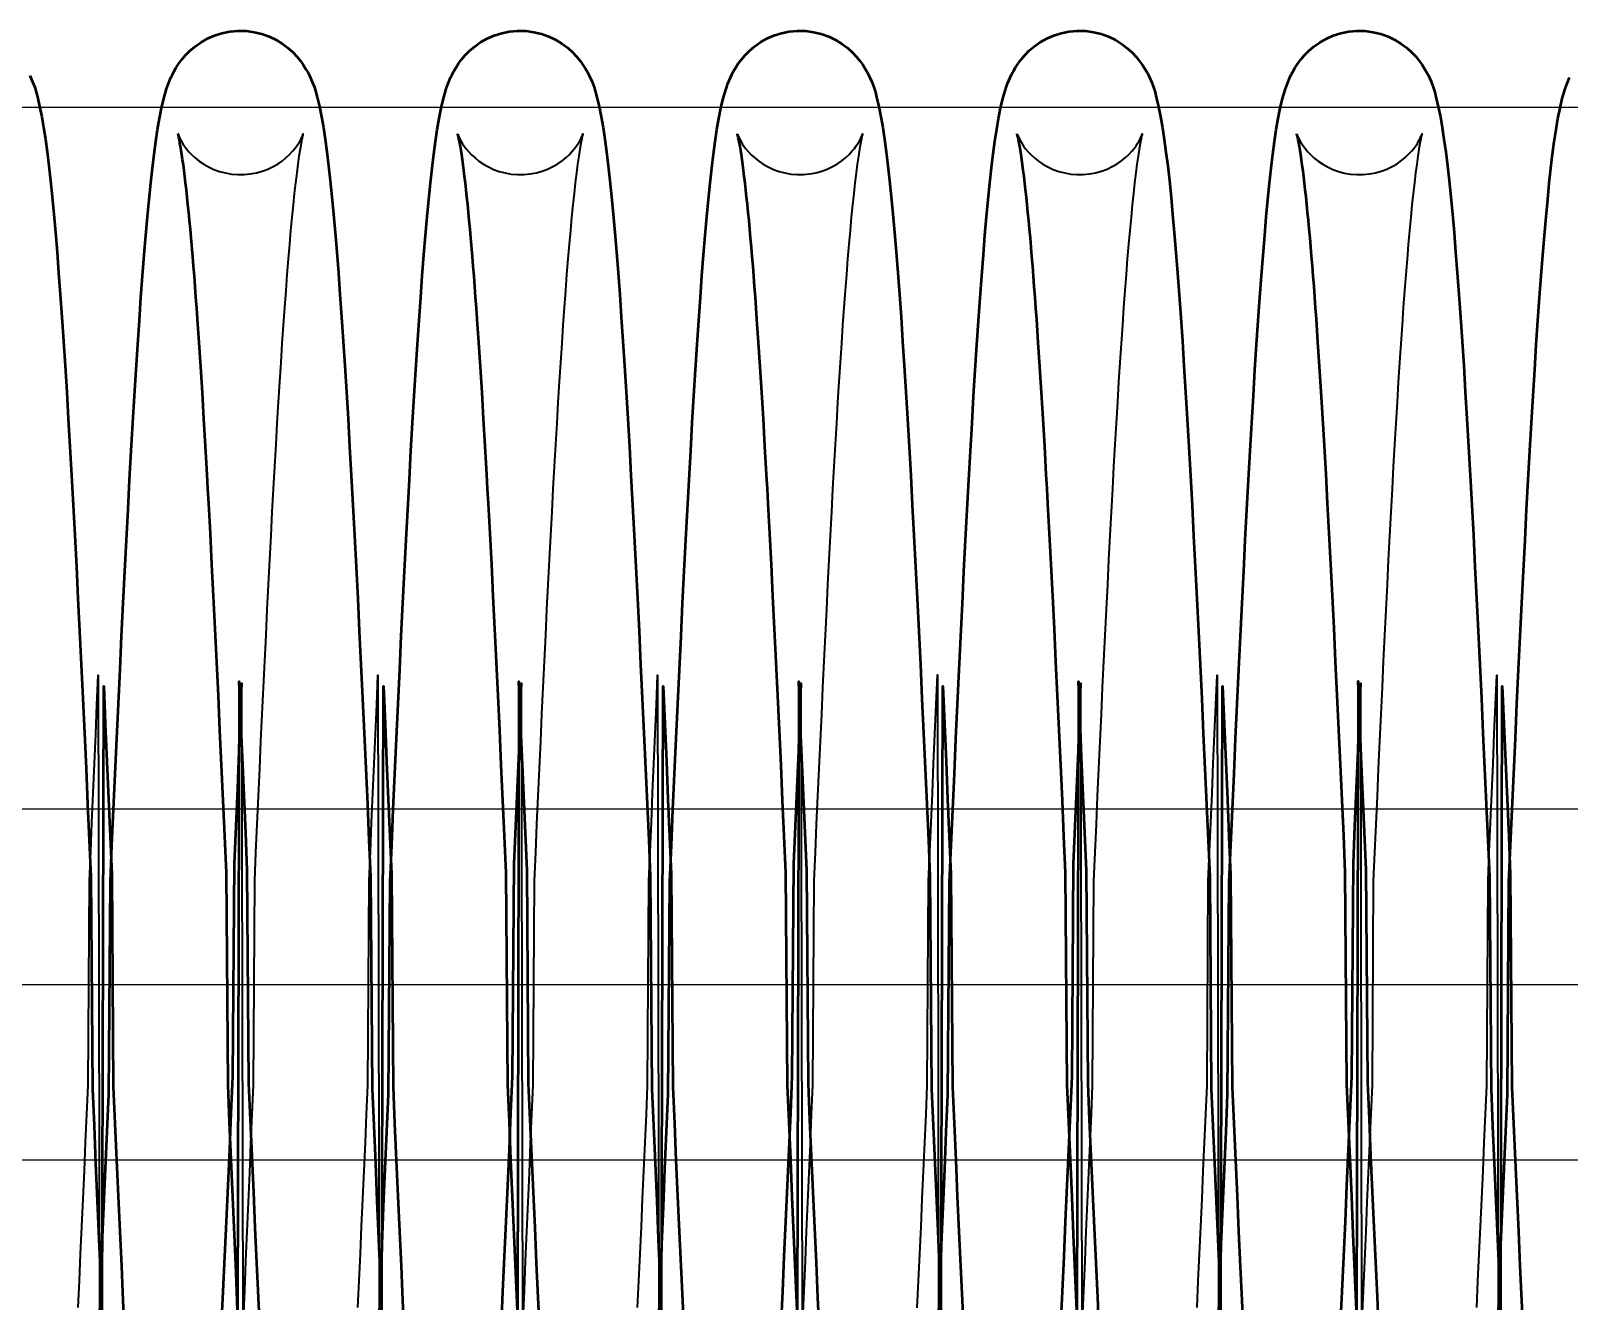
# Model space of a CAD drawing. Header units: millimetres. Extents: x 0 to 190005487, y 0 to 455456909.
# Drawn here: x 90890.74 to 90934.6, y 21507.21 to 21543.41 of the extents above; entities that cross this region are included whole.
import ezdxf

# ---------------------------------------------------------------- set-up
doc = ezdxf.new("R2010")
doc.units = ezdxf.units.MM
doc.header["$LTSCALE"] = 400
doc.header["$MEASUREMENT"] = 0
doc.linetypes.add('ACAD_ISO04W100', pattern=[30, 24, -3, 0, -3])
doc.linetypes.add('CEN', pattern=[35, 30, -2, 1, -2])
doc.layers.get('0').update_dxf_attribs({"linetype": 'CONTINUOUS'})
doc.layers.add('cen', color=1, linetype='ACAD_ISO04W100')
doc.layers.add('가려진 것(ISO)', color=7, linetype='CONTINUOUS', lineweight=35)
doc.layers.add('가시적인 것(ISO)', color=7, linetype='CONTINUOUS', lineweight=50)

# ---------------------------------------------------------------- blocks, each defined once
blk = doc.blocks.new('토션스프링 3')
at = {"layer": '가려진 것(ISO)', "flags": 128}
for points in [[(21462463.947, -50952857.63), (21462463.952, -50952857.647), (21462463.973, -50952857.704), (21462464.017, -50952857.807), (21462464.096, -50952857.966), (21462464.153, -50952858.07), (21462464.226, -50952858.191), (21462464.318, -50952858.328), (21462464.433, -50952858.48), (21462464.572, -50952858.646), (21462464.739, -50952858.822), (21462464.934, -50952859.003), (21462465.16, -50952859.182), (21462465.415, -50952859.355), (21462465.694, -50952859.514), (21462465.996, -50952859.654), (21462466.318, -50952859.77), (21462466.656, -50952859.86), (21462467.004, -50952859.921), (21462467.358, -50952859.952), (21462467.715, -50952859.949), (21462468.07, -50952859.915), (21462468.417, -50952859.851), (21462468.753, -50952859.758), (21462469.072, -50952859.638), (21462469.372, -50952859.495), (21462469.65, -50952859.334), (21462469.9, -50952859.161), (21462470.121, -50952858.981), (21462470.314, -50952858.801), (21462470.478, -50952858.625), (21462470.615, -50952858.459), (21462470.726, -50952858.309), (21462470.815, -50952858.174), (21462470.886, -50952858.056), (21462470.942, -50952857.954), (21462470.985, -50952857.869), (21462471.042, -50952857.742), (21462471.071, -50952857.667), (21462471.083, -50952857.633), (21462471.083, -50952857.635), (21462471.074, -50952857.667), (21462471.059, -50952857.726), (21462471.039, -50952857.808), (21462471.017, -50952857.911), (21462470.966, -50952858.173), (21462470.907, -50952858.505), (21462470.844, -50952858.9), (21462470.78, -50952859.352), (21462470.714, -50952859.857), (21462470.646, -50952860.413), (21462470.578, -50952861.021), (21462470.509, -50952861.678), (21462470.439, -50952862.381), (21462470.369, -50952863.131), (21462470.299, -50952863.924), (21462470.229, -50952864.759), (21462470.158, -50952865.637), (21462470.087, -50952866.559), (21462470.016, -50952867.522), (21462469.945, -50952868.527), (21462469.874, -50952869.57), (21462469.803, -50952870.652), (21462469.731, -50952871.77), (21462469.66, -50952872.923), (21462469.589, -50952874.109), (21462469.518, -50952875.328), (21462469.446, -50952876.578), (21462469.375, -50952877.861), (21462469.304, -50952879.178), (21462469.232, -50952880.526), (21462469.161, -50952881.903), (21462469.089, -50952883.309), (21462469.017, -50952884.741), (21462468.946, -50952886.197), (21462468.874, -50952887.677), (21462468.803, -50952889.177), (21462468.731, -50952890.697), (21462468.66, -50952892.234), (21462468.589, -50952893.791), (21462468.517, -50952895.368), (21462468.446, -50952896.964), (21462468.374, -50952898.577), (21462468.302, -50952900.205), (21462468.231, -50952911.846), (21462468.159, -50952913.499), (21462468.087, -50952915.16), (21462468.016, -50952916.829), (21462467.944, -50952918.502), (21462467.873, -50952920.179), (21462467.802, -50952921.859), (21462467.73, -50952923.543), (21462467.659, -50952925.233), (21462467.587, -50952888.925), (21462467.515, -50952890.618)], [(21462479.893, -50952857.63), (21462479.899, -50952857.647), (21462479.92, -50952857.704), (21462479.964, -50952857.807), (21462480.042, -50952857.966), (21462480.1, -50952858.07), (21462480.173, -50952858.191), (21462480.265, -50952858.328), (21462480.379, -50952858.48), (21462480.519, -50952858.646), (21462480.686, -50952858.822), (21462480.881, -50952859.003), (21462481.107, -50952859.182), (21462481.362, -50952859.355), (21462481.641, -50952859.514), (21462481.943, -50952859.654), (21462482.265, -50952859.77), (21462482.603, -50952859.86), (21462482.951, -50952859.922), (21462483.305, -50952859.952), (21462483.662, -50952859.949), (21462484.017, -50952859.915), (21462484.364, -50952859.851), (21462484.7, -50952859.758), (21462485.019, -50952859.638), (21462485.319, -50952859.495), (21462485.597, -50952859.334), (21462485.847, -50952859.161), (21462486.068, -50952858.981), (21462486.261, -50952858.801), (21462486.425, -50952858.625), (21462486.562, -50952858.459), (21462486.673, -50952858.309), (21462486.762, -50952858.174), (21462486.833, -50952858.056), (21462486.888, -50952857.954), (21462486.931, -50952857.869), (21462486.989, -50952857.742), (21462487.018, -50952857.667), (21462487.03, -50952857.633), (21462487.03, -50952857.635), (21462487.021, -50952857.667), (21462487.005, -50952857.726), (21462486.986, -50952857.808), (21462486.964, -50952857.911), (21462486.912, -50952858.173), (21462486.854, -50952858.505), (21462486.791, -50952858.901), (21462486.726, -50952859.352), (21462486.66, -50952859.857), (21462486.593, -50952860.413), (21462486.525, -50952861.021), (21462486.456, -50952861.678), (21462486.386, -50952862.381), (21462486.316, -50952863.131), (21462486.246, -50952863.924), (21462486.175, -50952864.759), (21462486.105, -50952865.637), (21462486.034, -50952866.559), (21462485.963, -50952867.522), (21462485.892, -50952868.527), (21462485.821, -50952869.571), (21462485.75, -50952870.652), (21462485.678, -50952871.77), (21462485.607, -50952872.923), (21462485.536, -50952874.109), (21462485.464, -50952875.328), (21462485.393, -50952876.578), (21462485.322, -50952877.861), (21462485.251, -50952879.178), (21462485.179, -50952880.526), (21462485.108, -50952881.903), (21462485.036, -50952883.309), (21462484.964, -50952884.741), (21462484.893, -50952886.197), (21462484.821, -50952887.677), (21462484.75, -50952889.177), (21462484.678, -50952890.697), (21462484.607, -50952892.234), (21462484.536, -50952893.791), (21462484.464, -50952895.368), (21462484.393, -50952896.964), (21462484.321, -50952898.577), (21462484.249, -50952900.205), (21462484.178, -50952911.846), (21462484.106, -50952913.499), (21462484.034, -50952915.16), (21462483.963, -50952916.829), (21462483.891, -50952918.502), (21462483.82, -50952920.179), (21462483.748, -50952921.858), (21462483.677, -50952923.543), (21462483.605, -50952925.233), (21462483.534, -50952888.925), (21462483.462, -50952890.618)], [(21462495.84, -50952857.63), (21462495.846, -50952857.647), (21462495.867, -50952857.704), (21462495.91, -50952857.807), (21462495.989, -50952857.966), (21462496.047, -50952858.07), (21462496.12, -50952858.191), (21462496.212, -50952858.328), (21462496.326, -50952858.48), (21462496.466, -50952858.647), (21462496.632, -50952858.823), (21462496.828, -50952859.003), (21462497.054, -50952859.182), (21462497.308, -50952859.355), (21462497.588, -50952859.514), (21462497.89, -50952859.654), (21462498.212, -50952859.77), (21462498.55, -50952859.86), (21462498.898, -50952859.922), (21462499.252, -50952859.952), (21462499.609, -50952859.949), (21462499.964, -50952859.915), (21462500.311, -50952859.851), (21462500.647, -50952859.758), (21462500.966, -50952859.638), (21462501.266, -50952859.494), (21462501.544, -50952859.334), (21462501.794, -50952859.161), (21462502.015, -50952858.981), (21462502.208, -50952858.8), (21462502.372, -50952858.625), (21462502.508, -50952858.459), (21462502.619, -50952858.309), (21462502.709, -50952858.174), (21462502.78, -50952858.056), (21462502.835, -50952857.954), (21462502.878, -50952857.869), (21462502.936, -50952857.742), (21462502.965, -50952857.667), (21462502.977, -50952857.633), (21462502.976, -50952857.635), (21462502.967, -50952857.667), (21462502.952, -50952857.726), (21462502.933, -50952857.808), (21462502.911, -50952857.911), (21462502.859, -50952858.173), (21462502.801, -50952858.505), (21462502.738, -50952858.901), (21462502.673, -50952859.352), (21462502.607, -50952859.857), (21462502.54, -50952860.414), (21462502.472, -50952861.021), (21462502.403, -50952861.678), (21462502.333, -50952862.381), (21462502.263, -50952863.131), (21462502.193, -50952863.924), (21462502.122, -50952864.759), (21462502.052, -50952865.637), (21462501.981, -50952866.559), (21462501.91, -50952867.523), (21462501.839, -50952868.527), (21462501.768, -50952869.571), (21462501.697, -50952870.652), (21462501.625, -50952871.77), (21462501.554, -50952872.923), (21462501.482, -50952874.109), (21462501.411, -50952875.328), (21462501.34, -50952876.578), (21462501.269, -50952877.861), (21462501.197, -50952879.178), (21462501.126, -50952880.526), (21462501.054, -50952881.903), (21462500.983, -50952883.309), (21462500.911, -50952884.741), (21462500.84, -50952886.198), (21462500.768, -50952887.677), (21462500.696, -50952889.177), (21462500.625, -50952890.697), (21462500.554, -50952892.234), (21462500.482, -50952893.791), (21462500.411, -50952895.368), (21462500.339, -50952896.964), (21462500.268, -50952898.577), (21462500.196, -50952900.205), (21462500.124, -50952911.847), (21462500.053, -50952913.499), (21462499.981, -50952915.16), (21462499.909, -50952916.829), (21462499.838, -50952918.502), (21462499.766, -50952920.179), (21462499.695, -50952921.858), (21462499.624, -50952923.543), (21462499.552, -50952925.233), (21462499.481, -50952888.925), (21462499.409, -50952890.618)], [(21462511.787, -50952857.63), (21462511.793, -50952857.647), (21462511.814, -50952857.704), (21462511.857, -50952857.807), (21462511.936, -50952857.966), (21462511.993, -50952858.07), (21462512.067, -50952858.191), (21462512.159, -50952858.328), (21462512.273, -50952858.481), (21462512.412, -50952858.647), (21462512.579, -50952858.823), (21462512.775, -50952859.003), (21462513.001, -50952859.182), (21462513.256, -50952859.355), (21462513.535, -50952859.514), (21462513.837, -50952859.654), (21462514.159, -50952859.77), (21462514.497, -50952859.86), (21462514.845, -50952859.922), (21462515.199, -50952859.952), (21462515.556, -50952859.949), (21462515.911, -50952859.915), (21462516.258, -50952859.851), (21462516.594, -50952859.758), (21462516.913, -50952859.638), (21462517.213, -50952859.494), (21462517.491, -50952859.333), (21462517.741, -50952859.16), (21462517.962, -50952858.981), (21462518.155, -50952858.8), (21462518.319, -50952858.624), (21462518.455, -50952858.459), (21462518.566, -50952858.309), (21462518.656, -50952858.174), (21462518.727, -50952858.056), (21462518.782, -50952857.954), (21462518.825, -50952857.869), (21462518.883, -50952857.742), (21462518.912, -50952857.667), (21462518.924, -50952857.633), (21462518.923, -50952857.635), (21462518.914, -50952857.667), (21462518.899, -50952857.726), (21462518.88, -50952857.808), (21462518.857, -50952857.911), (21462518.806, -50952858.173), (21462518.748, -50952858.505), (21462518.685, -50952858.901), (21462518.62, -50952859.352), (21462518.554, -50952859.857), (21462518.487, -50952860.414), (21462518.419, -50952861.021), (21462518.35, -50952861.678), (21462518.28, -50952862.381), (21462518.21, -50952863.131), (21462518.139, -50952863.924), (21462518.069, -50952864.759), (21462517.999, -50952865.637), (21462517.928, -50952866.559), (21462517.857, -50952867.523), (21462517.786, -50952868.527), (21462517.715, -50952869.571), (21462517.643, -50952870.652), (21462517.572, -50952871.77), (21462517.501, -50952872.923), (21462517.429, -50952874.109), (21462517.358, -50952875.328), (21462517.287, -50952876.578), (21462517.216, -50952877.861), (21462517.144, -50952879.178), (21462517.073, -50952880.526), (21462517.001, -50952881.904), (21462516.93, -50952883.309), (21462516.858, -50952884.741), (21462516.786, -50952886.198), (21462516.715, -50952887.677), (21462516.643, -50952889.177), (21462516.572, -50952890.697), (21462516.501, -50952892.234), (21462516.429, -50952893.79), (21462516.358, -50952895.368), (21462516.286, -50952896.964), (21462516.215, -50952898.577), (21462516.143, -50952900.205), (21462516.071, -50952911.847), (21462516, -50952913.499), (21462515.928, -50952915.16), (21462515.856, -50952916.828), (21462515.785, -50952918.502), (21462515.713, -50952920.179), (21462515.642, -50952921.858), (21462515.571, -50952923.543), (21462515.499, -50952925.233), (21462515.428, -50952888.925), (21462515.356, -50952890.618)], [(21462527.734, -50952857.63), (21462527.74, -50952857.647), (21462527.761, -50952857.704), (21462527.804, -50952857.809), (21462527.882, -50952857.972), (21462527.94, -50952858.076), (21462528.015, -50952858.196), (21462528.108, -50952858.332), (21462528.223, -50952858.484), (21462528.363, -50952858.651), (21462528.531, -50952858.828), (21462528.728, -50952859.008), (21462528.954, -50952859.187), (21462529.21, -50952859.359), (21462529.49, -50952859.518), (21462529.792, -50952859.658), (21462530.115, -50952859.773), (21462530.453, -50952859.862), (21462530.801, -50952859.923), (21462531.155, -50952859.952), (21462531.512, -50952859.949), (21462531.867, -50952859.914), (21462532.214, -50952859.849), (21462532.549, -50952859.755), (21462532.868, -50952859.634), (21462533.167, -50952859.49), (21462533.444, -50952859.329), (21462533.694, -50952859.156), (21462533.914, -50952858.976), (21462534.106, -50952858.796), (21462534.269, -50952858.62), (21462534.405, -50952858.455), (21462534.516, -50952858.305), (21462534.605, -50952858.171), (21462534.675, -50952858.053), (21462534.73, -50952857.952), (21462534.773, -50952857.867), (21462534.83, -50952857.741), (21462534.859, -50952857.666), (21462534.871, -50952857.633), (21462534.87, -50952857.635), (21462534.861, -50952857.668), (21462534.846, -50952857.727), (21462534.826, -50952857.809), (21462534.804, -50952857.912), (21462534.753, -50952858.175), (21462534.694, -50952858.507), (21462534.631, -50952858.903), (21462534.567, -50952859.355), (21462534.501, -50952859.859), (21462534.433, -50952860.416), (21462534.365, -50952861.024), (21462534.296, -50952861.681), (21462534.226, -50952862.385), (21462534.156, -50952863.134), (21462534.086, -50952863.927), (21462534.016, -50952864.763), (21462533.945, -50952865.641), (21462533.874, -50952866.563), (21462533.804, -50952867.527), (21462533.732, -50952868.531), (21462533.661, -50952869.575), (21462533.59, -50952870.656), (21462533.519, -50952871.774), (21462533.447, -50952872.927), (21462533.376, -50952874.113), (21462533.305, -50952875.332), (21462533.234, -50952876.581), (21462533.162, -50952877.865), (21462533.091, -50952879.182), (21462533.019, -50952880.53), (21462532.948, -50952881.907), (21462532.876, -50952883.313), (21462532.805, -50952884.745), (21462532.733, -50952886.201), (21462532.661, -50952887.68), (21462532.59, -50952889.18), (21462532.519, -50952890.699), (21462532.447, -50952892.236), (21462532.376, -50952893.793), (21462532.305, -50952895.37), (21462532.233, -50952896.967), (21462532.161, -50952898.58), (21462532.09, -50952900.208), (21462532.018, -50952911.849), (21462531.946, -50952913.501), (21462531.875, -50952915.162), (21462531.803, -50952916.83), (21462531.732, -50952918.503), (21462531.66, -50952920.179), (21462531.589, -50952921.858), (21462531.518, -50952923.543), (21462531.446, -50952925.233), (21462531.374, -50952888.925), (21462531.303, -50952890.619)], [(21462458.256, -50952924.51), (21462458.327, -50952922.988), (21462458.399, -50952921.449), (21462458.47, -50952919.893), (21462458.541, -50952918.32), (21462458.612, -50952916.728), (21462458.684, -50952915.118), (21462458.755, -50952913.492), (21462458.827, -50952911.853), (21462458.899, -50952900.201), (21462458.97, -50952898.54), (21462459.042, -50952896.871), (21462459.114, -50952895.196), (21462459.185, -50952893.516), (21462459.256, -50952891.835), (21462459.328, -50952890.154), (21462459.399, -50952888.469), (21462459.47, -50952924.781), (21462459.542, -50952923.091)], [(21462474.203, -50952924.51), (21462474.274, -50952922.988), (21462474.345, -50952921.449), (21462474.417, -50952919.893), (21462474.488, -50952918.32), (21462474.559, -50952916.728), (21462474.631, -50952915.118), (21462474.702, -50952913.493), (21462474.774, -50952911.853), (21462474.846, -50952900.202), (21462474.917, -50952898.54), (21462474.989, -50952896.871), (21462475.06, -50952895.196), (21462475.132, -50952893.516), (21462475.203, -50952891.835), (21462475.275, -50952890.153), (21462475.346, -50952888.469), (21462475.417, -50952924.781), (21462475.489, -50952923.091)], [(21462490.149, -50952924.51), (21462490.221, -50952922.988), (21462490.292, -50952921.448), (21462490.364, -50952919.892), (21462490.435, -50952918.32), (21462490.506, -50952916.728), (21462490.578, -50952915.118), (21462490.649, -50952913.493), (21462490.721, -50952911.853), (21462490.792, -50952900.202), (21462490.864, -50952898.541), (21462490.936, -50952896.871), (21462491.007, -50952895.196), (21462491.079, -50952893.516), (21462491.15, -50952891.834), (21462491.221, -50952890.152), (21462491.293, -50952888.468), (21462491.364, -50952924.78), (21462491.436, -50952923.091)], [(21462506.095, -50952924.525), (21462506.167, -50952923), (21462506.239, -50952921.456), (21462506.31, -50952919.893), (21462506.382, -50952918.315), (21462506.453, -50952916.723), (21462506.525, -50952915.118), (21462506.596, -50952913.499), (21462506.667, -50952911.865), (21462506.739, -50952900.217), (21462506.81, -50952898.557), (21462506.882, -50952896.887), (21462506.954, -50952895.21), (21462507.025, -50952893.526), (21462507.097, -50952891.839), (21462507.168, -50952890.15), (21462507.24, -50952888.461), (21462507.311, -50952924.774), (21462507.382, -50952923.091)], [(21462522.043, -50952924.509), (21462522.115, -50952922.988), (21462522.186, -50952921.45), (21462522.257, -50952919.895), (21462522.328, -50952918.321), (21462522.4, -50952916.728), (21462522.471, -50952915.118), (21462522.543, -50952913.491), (21462522.615, -50952911.852), (21462522.686, -50952900.2), (21462522.758, -50952898.539), (21462522.829, -50952896.87), (21462522.901, -50952895.196), (21462522.972, -50952893.517), (21462523.044, -50952891.837), (21462523.115, -50952890.156), (21462523.186, -50952888.47), (21462523.258, -50952924.781), (21462523.329, -50952923.091)], [(21462537.99, -50952924.509), (21462538.061, -50952922.988), (21462538.133, -50952921.449), (21462538.204, -50952919.894), (21462538.275, -50952918.321), (21462538.347, -50952916.728), (21462538.418, -50952915.118), (21462538.49, -50952913.492), (21462538.561, -50952911.852), (21462538.633, -50952900.2), (21462538.705, -50952898.539), (21462538.776, -50952896.87), (21462538.848, -50952895.196), (21462538.919, -50952893.517), (21462538.991, -50952891.836), (21462539.062, -50952890.155), (21462539.133, -50952888.47), (21462539.205, -50952924.781), (21462539.276, -50952923.091)]]:
    blk.add_lwpolyline(points, dxfattribs=at)
at = {"layer": '가시적인 것(ISO)', "flags": 128}
for points in [[(21462455.498, -50952854.31), (21462455.66, -50952854.656), (21462455.777, -50952854.967), (21462455.864, -50952855.255), (21462455.932, -50952855.529), (21462456.061, -50952856.08), (21462456.18, -50952856.659), (21462456.287, -50952857.275), (21462456.388, -50952857.939), (21462456.484, -50952858.66), (21462456.581, -50952859.448), (21462456.676, -50952860.302), (21462456.771, -50952861.223), (21462456.865, -50952862.209), (21462456.958, -50952863.26), (21462457.051, -50952864.373), (21462457.144, -50952865.549), (21462457.236, -50952866.786), (21462457.328, -50952868.082), (21462457.419, -50952869.438), (21462457.511, -50952870.856), (21462457.603, -50952872.334), (21462457.695, -50952873.869), (21462457.787, -50952875.459), (21462457.879, -50952877.099), (21462457.971, -50952878.787), (21462458.063, -50952880.52), (21462458.154, -50952882.295), (21462458.245, -50952884.111), (21462458.337, -50952885.971), (21462458.428, -50952887.873), (21462458.52, -50952889.813), (21462458.612, -50952891.788), (21462458.704, -50952893.794), (21462458.796, -50952895.826), (21462458.887, -50952897.882), (21462458.979, -50952899.957), (21462459.07, -50952912.049), (21462459.161, -50952914.161), (21462459.253, -50952916.293), (21462459.345, -50952918.44), (21462459.436, -50952920.598), (21462459.528, -50952922.763), (21462459.62, -50952924.93), (21462459.711, -50952889.095), (21462459.803, -50952891.255), (21462459.894, -50952893.406), (21462459.985, -50952895.552), (21462460.077, -50952897.692), (21462460.169, -50952899.822), (21462460.261, -50952911.938), (21462460.352, -50952914.035), (21462460.444, -50952916.11), (21462460.536, -50952918.159), (21462460.627, -50952920.177), (21462460.718, -50952922.161), (21462460.81, -50952924.116), (21462460.901, -50952926.04)], [(21462459.542, -50952923.091), (21462459.634, -50952920.927), (21462459.725, -50952918.768), (21462459.817, -50952916.617), (21462459.909, -50952914.48), (21462460.001, -50952912.36), (21462460.092, -50952900.261), (21462460.183, -50952898.186), (21462460.275, -50952896.132), (21462460.366, -50952894.098), (21462460.458, -50952892.09), (21462460.55, -50952890.111), (21462460.642, -50952888.163), (21462460.733, -50952886.253), (21462460.825, -50952884.382), (21462460.917, -50952882.555), (21462461.008, -50952880.775), (21462461.099, -50952879.039), (21462461.191, -50952877.347), (21462461.283, -50952875.701), (21462461.375, -50952874.105), (21462461.467, -50952872.56), (21462461.559, -50952871.071), (21462461.651, -50952869.639), (21462461.744, -50952868.267), (21462461.836, -50952866.959), (21462461.928, -50952865.715), (21462462.02, -50952864.533), (21462462.112, -50952863.414), (21462462.205, -50952862.357), (21462462.299, -50952861.366), (21462462.393, -50952860.439), (21462462.488, -50952859.58), (21462462.581, -50952858.789), (21462462.677, -50952858.06), (21462462.777, -50952857.385), (21462462.884, -50952856.758), (21462463.003, -50952856.17), (21462463.134, -50952855.614), (21462463.297, -50952855.055), (21462463.406, -50952854.754), (21462463.543, -50952854.425), (21462463.628, -50952854.245), (21462463.729, -50952854.053), (21462463.85, -50952853.846), (21462463.995, -50952853.625), (21462464.17, -50952853.389), (21462464.38, -50952853.144), (21462464.629, -50952852.894), (21462464.921, -50952852.647), (21462465.253, -50952852.414), (21462465.621, -50952852.204), (21462466.025, -50952852.028), (21462466.456, -50952851.891), (21462466.905, -50952851.799), (21462467.364, -50952851.758), (21462467.828, -50952851.767), (21462468.286, -50952851.826), (21462468.729, -50952851.933), (21462469.15, -50952852.086), (21462469.543, -50952852.276), (21462469.901, -50952852.494), (21462470.217, -50952852.732), (21462470.493, -50952852.981), (21462470.728, -50952853.23), (21462470.925, -50952853.472), (21462471.089, -50952853.703), (21462471.226, -50952853.92), (21462471.343, -50952854.121), (21462471.444, -50952854.311), (21462471.606, -50952854.656), (21462471.724, -50952854.968), (21462471.811, -50952855.255), (21462471.879, -50952855.53), (21462472.008, -50952856.08), (21462472.127, -50952856.658), (21462472.234, -50952857.275), (21462472.335, -50952857.939), (21462472.431, -50952858.66), (21462472.528, -50952859.447), (21462472.623, -50952860.302), (21462472.718, -50952861.223), (21462472.812, -50952862.209), (21462472.905, -50952863.26), (21462472.998, -50952864.373), (21462473.091, -50952865.549), (21462473.183, -50952866.786), (21462473.274, -50952868.082), (21462473.366, -50952869.438), (21462473.458, -50952870.856), (21462473.55, -50952872.334), (21462473.642, -50952873.869), (21462473.734, -50952875.458), (21462473.826, -50952877.098), (21462473.918, -50952878.787), (21462474.009, -50952880.52), (21462474.101, -50952882.295), (21462474.192, -50952884.111), (21462474.284, -50952885.971), (21462474.375, -50952887.873), (21462474.467, -50952889.813), (21462474.559, -50952891.788), (21462474.651, -50952893.794), (21462474.742, -50952895.826), (21462474.834, -50952897.882), (21462474.925, -50952899.957), (21462475.017, -50952912.049), (21462475.108, -50952914.161), (21462475.2, -50952916.293), (21462475.291, -50952918.44), (21462475.383, -50952920.598), (21462475.475, -50952922.763), (21462475.567, -50952924.93), (21462475.658, -50952889.095), (21462475.75, -50952891.255), (21462475.841, -50952893.406), (21462475.932, -50952895.552), (21462476.024, -50952897.692), (21462476.116, -50952899.822), (21462476.207, -50952911.938), (21462476.299, -50952914.035), (21462476.391, -50952916.11), (21462476.482, -50952918.159), (21462476.574, -50952920.177), (21462476.665, -50952922.161), (21462476.756, -50952924.116), (21462476.848, -50952926.04)], [(21462475.489, -50952923.091), (21462475.581, -50952920.927), (21462475.672, -50952918.768), (21462475.764, -50952916.618), (21462475.856, -50952914.48), (21462475.947, -50952912.36), (21462476.039, -50952900.26), (21462476.13, -50952898.186), (21462476.222, -50952896.131), (21462476.313, -50952894.098), (21462476.405, -50952892.09), (21462476.497, -50952890.111), (21462476.588, -50952888.164), (21462476.68, -50952886.253), (21462476.772, -50952884.382), (21462476.864, -50952882.555), (21462476.955, -50952880.774), (21462477.046, -50952879.039), (21462477.138, -50952877.347), (21462477.23, -50952875.701), (21462477.322, -50952874.105), (21462477.414, -50952872.561), (21462477.506, -50952871.071), (21462477.598, -50952869.639), (21462477.69, -50952868.267), (21462477.783, -50952866.958), (21462477.875, -50952865.715), (21462477.967, -50952864.533), (21462478.059, -50952863.413), (21462478.152, -50952862.357), (21462478.246, -50952861.365), (21462478.34, -50952860.439), (21462478.434, -50952859.579), (21462478.528, -50952858.788), (21462478.624, -50952858.059), (21462478.724, -50952857.385), (21462478.831, -50952856.758), (21462478.949, -50952856.17), (21462479.081, -50952855.614), (21462479.244, -50952855.055), (21462479.353, -50952854.754), (21462479.49, -50952854.424), (21462479.575, -50952854.245), (21462479.676, -50952854.052), (21462479.797, -50952853.846), (21462479.942, -50952853.624), (21462480.117, -50952853.389), (21462480.327, -50952853.143), (21462480.576, -50952852.894), (21462480.868, -50952852.647), (21462481.2, -50952852.413), (21462481.569, -50952852.204), (21462481.972, -50952852.028), (21462482.403, -50952851.891), (21462482.852, -50952851.799), (21462483.312, -50952851.758), (21462483.775, -50952851.767), (21462484.234, -50952851.826), (21462484.676, -50952851.934), (21462485.097, -50952852.086), (21462485.49, -50952852.276), (21462485.848, -50952852.494), (21462486.165, -50952852.733), (21462486.441, -50952852.981), (21462486.675, -50952853.23), (21462486.872, -50952853.472), (21462487.036, -50952853.704), (21462487.172, -50952853.92), (21462487.289, -50952854.122), (21462487.39, -50952854.311), (21462487.551, -50952854.657), (21462487.67, -50952854.968), (21462487.757, -50952855.256), (21462487.827, -50952855.53), (21462487.955, -50952856.08), (21462488.073, -50952856.658), (21462488.181, -50952857.275), (21462488.281, -50952857.939), (21462488.378, -50952858.66), (21462488.475, -50952859.447), (21462488.57, -50952860.302), (21462488.665, -50952861.223), (21462488.759, -50952862.209), (21462488.852, -50952863.26), (21462488.945, -50952864.373), (21462489.037, -50952865.549), (21462489.129, -50952866.786), (21462489.221, -50952868.082), (21462489.313, -50952869.438), (21462489.405, -50952870.856), (21462489.497, -50952872.334), (21462489.589, -50952873.869), (21462489.681, -50952875.458), (21462489.773, -50952877.098), (21462489.865, -50952878.786), (21462489.956, -50952880.52), (21462490.048, -50952882.295), (21462490.139, -50952884.111), (21462490.231, -50952885.97), (21462490.322, -50952887.872), (21462490.414, -50952889.813), (21462490.506, -50952891.788), (21462490.597, -50952893.793), (21462490.689, -50952895.826), (21462490.781, -50952897.882), (21462490.872, -50952899.957), (21462490.964, -50952912.049), (21462491.055, -50952914.161), (21462491.146, -50952916.293), (21462491.238, -50952918.44), (21462491.33, -50952920.598), (21462491.422, -50952922.762), (21462491.513, -50952924.93), (21462491.605, -50952889.095), (21462491.697, -50952891.255), (21462491.788, -50952893.406), (21462491.879, -50952895.552), (21462491.971, -50952897.692), (21462492.062, -50952899.822), (21462492.154, -50952911.937), (21462492.246, -50952914.035), (21462492.338, -50952916.11), (21462492.429, -50952918.159), (21462492.521, -50952920.177), (21462492.612, -50952922.162), (21462492.703, -50952924.116), (21462492.795, -50952926.04)], [(21462491.436, -50952923.091), (21462491.527, -50952920.927), (21462491.619, -50952918.768), (21462491.711, -50952916.618), (21462491.803, -50952914.48), (21462491.894, -50952912.359), (21462491.986, -50952900.26), (21462492.077, -50952898.185), (21462492.168, -50952896.131), (21462492.26, -50952894.098), (21462492.352, -50952892.09), (21462492.443, -50952890.111), (21462492.535, -50952888.164), (21462492.627, -50952886.253), (21462492.719, -50952884.382), (21462492.81, -50952882.554), (21462492.902, -50952880.774), (21462492.993, -50952879.038), (21462493.085, -50952877.347), (21462493.177, -50952875.701), (21462493.269, -50952874.105), (21462493.361, -50952872.561), (21462493.453, -50952871.071), (21462493.545, -50952869.639), (21462493.637, -50952868.267), (21462493.729, -50952866.958), (21462493.821, -50952865.714), (21462493.914, -50952864.532), (21462494.006, -50952863.413), (21462494.099, -50952862.357), (21462494.193, -50952861.365), (21462494.287, -50952860.438), (21462494.382, -50952859.578), (21462494.476, -50952858.786), (21462494.571, -50952858.058), (21462494.671, -50952857.384), (21462494.778, -50952856.758), (21462494.896, -50952856.171), (21462495.028, -50952855.614), (21462495.191, -50952855.055), (21462495.3, -50952854.753), (21462495.437, -50952854.424), (21462495.522, -50952854.244), (21462495.623, -50952854.052), (21462495.744, -50952853.846), (21462495.889, -50952853.624), (21462496.064, -50952853.388), (21462496.274, -50952853.143), (21462496.523, -50952852.893), (21462496.815, -50952852.646), (21462497.148, -50952852.413), (21462497.517, -50952852.204), (21462497.92, -50952852.028), (21462498.351, -50952851.891), (21462498.8, -50952851.799), (21462499.259, -50952851.758), (21462499.723, -50952851.767), (21462500.181, -50952851.827), (21462500.624, -50952851.934), (21462501.045, -50952852.086), (21462501.438, -50952852.276), (21462501.796, -50952852.495), (21462502.112, -50952852.733), (21462502.388, -50952852.982), (21462502.623, -50952853.231), (21462502.82, -50952853.473), (21462502.984, -50952853.704), (21462503.119, -50952853.921), (21462503.234, -50952854.122), (21462503.334, -50952854.311), (21462503.496, -50952854.657), (21462503.615, -50952854.969), (21462503.704, -50952855.256), (21462503.774, -50952855.531), (21462503.901, -50952856.079), (21462504.02, -50952856.658), (21462504.128, -50952857.275), (21462504.228, -50952857.939), (21462504.325, -50952858.661), (21462504.421, -50952859.447), (21462504.517, -50952860.301), (21462504.612, -50952861.222), (21462504.706, -50952862.208), (21462504.799, -50952863.259), (21462504.892, -50952864.373), (21462504.984, -50952865.549), (21462505.076, -50952866.785), (21462505.168, -50952868.082), (21462505.26, -50952869.438), (21462505.352, -50952870.856), (21462505.444, -50952872.334), (21462505.536, -50952873.869), (21462505.628, -50952875.458), (21462505.72, -50952877.098), (21462505.811, -50952878.786), (21462505.903, -50952880.52), (21462505.995, -50952882.295), (21462506.086, -50952884.111), (21462506.177, -50952885.97), (21462506.269, -50952887.872), (21462506.361, -50952889.812), (21462506.452, -50952891.787), (21462506.544, -50952893.793), (21462506.636, -50952895.826), (21462506.728, -50952897.882), (21462506.819, -50952899.957), (21462506.91, -50952912.049), (21462507.002, -50952914.161), (21462507.093, -50952916.293), (21462507.185, -50952918.439), (21462507.277, -50952920.597), (21462507.369, -50952922.762), (21462507.46, -50952924.929), (21462507.552, -50952889.095), (21462507.643, -50952891.255), (21462507.735, -50952893.406), (21462507.826, -50952895.552), (21462507.918, -50952897.691), (21462508.009, -50952899.821), (21462508.101, -50952911.937), (21462508.193, -50952914.035), (21462508.285, -50952916.11), (21462508.376, -50952918.159), (21462508.468, -50952920.177), (21462508.559, -50952922.162), (21462508.65, -50952924.116), (21462508.742, -50952926.039)], [(21462507.382, -50952923.091), (21462507.474, -50952920.936), (21462507.565, -50952918.782), (21462507.657, -50952916.634), (21462507.749, -50952914.496), (21462507.841, -50952912.372), (21462507.932, -50952900.267), (21462508.024, -50952898.183), (21462508.115, -50952896.125), (21462508.207, -50952894.098), (21462508.298, -50952892.098), (21462508.39, -50952890.124), (21462508.481, -50952888.181), (21462508.573, -50952886.27), (21462508.665, -50952884.397), (21462508.757, -50952882.564), (21462508.849, -50952880.776), (21462508.94, -50952879.035), (21462509.032, -50952877.345), (21462509.123, -50952875.707), (21462509.215, -50952874.116), (21462509.307, -50952872.576), (21462509.399, -50952871.088), (21462509.491, -50952869.655), (21462509.583, -50952868.28), (21462509.676, -50952866.965), (21462509.769, -50952865.712), (21462509.861, -50952864.524), (21462509.954, -50952863.402), (21462510.047, -50952862.349), (21462510.14, -50952861.361), (21462510.233, -50952860.436), (21462510.328, -50952859.575), (21462510.425, -50952858.777), (21462510.523, -50952858.041), (21462510.624, -50952857.367), (21462510.726, -50952856.751), (21462510.839, -50952856.173), (21462510.974, -50952855.614), (21462511.14, -50952855.051), (21462511.247, -50952854.751), (21462511.385, -50952854.421), (21462511.471, -50952854.241), (21462511.572, -50952854.048), (21462511.693, -50952853.841), (21462511.839, -50952853.62), (21462512.014, -50952853.385), (21462512.226, -50952853.138), (21462512.476, -50952852.888), (21462512.766, -50952852.642), (21462513.1, -50952852.41), (21462513.471, -50952852.201), (21462513.874, -50952852.024), (21462514.304, -50952851.889), (21462514.754, -50952851.799), (21462515.215, -50952851.757), (21462515.677, -50952851.767), (21462516.135, -50952851.828), (21462516.578, -50952851.937), (21462516.999, -50952852.088), (21462517.389, -50952852.279), (21462517.746, -50952852.499), (21462518.065, -50952852.74), (21462518.342, -50952852.989), (21462518.575, -50952853.237), (21462518.771, -50952853.48), (21462518.934, -50952853.71), (21462519.072, -50952853.925), (21462519.191, -50952854.126), (21462519.293, -50952854.315), (21462519.454, -50952854.66), (21462519.568, -50952854.971), (21462519.652, -50952855.258), (21462519.719, -50952855.534), (21462519.85, -50952856.086), (21462519.969, -50952856.665), (21462520.076, -50952857.281), (21462520.176, -50952857.945), (21462520.273, -50952858.667), (21462520.369, -50952859.455), (21462520.465, -50952860.31), (21462520.559, -50952861.232), (21462520.653, -50952862.218), (21462520.747, -50952863.269), (21462520.839, -50952864.383), (21462520.932, -50952865.559), (21462521.024, -50952866.795), (21462521.116, -50952868.092), (21462521.207, -50952869.448), (21462521.299, -50952870.867), (21462521.391, -50952872.346), (21462521.483, -50952873.881), (21462521.575, -50952875.47), (21462521.667, -50952877.11), (21462521.759, -50952878.799), (21462521.851, -50952880.532), (21462521.942, -50952882.307), (21462522.033, -50952884.122), (21462522.125, -50952885.983), (21462522.216, -50952887.885), (21462522.308, -50952889.826), (21462522.4, -50952891.801), (21462522.492, -50952893.806), (21462522.583, -50952895.839), (21462522.675, -50952897.894), (21462522.766, -50952899.968), (21462522.858, -50952912.06), (21462522.949, -50952914.173), (21462523.041, -50952916.305), (21462523.132, -50952918.452), (21462523.224, -50952920.61), (21462523.316, -50952922.774), (21462523.408, -50952924.941), (21462523.499, -50952889.105), (21462523.591, -50952891.264), (21462523.682, -50952893.414), (21462523.773, -50952895.561), (21462523.865, -50952897.701), (21462523.957, -50952899.831), (21462524.048, -50952911.946), (21462524.14, -50952914.044), (21462524.232, -50952916.118), (21462524.323, -50952918.166), (21462524.415, -50952920.184), (21462524.506, -50952922.167), (21462524.597, -50952924.122), (21462524.689, -50952926.046)], [(21462523.329, -50952923.091), (21462523.421, -50952920.927), (21462523.513, -50952918.767), (21462523.605, -50952916.617), (21462523.696, -50952914.48), (21462523.788, -50952912.361), (21462523.879, -50952900.263), (21462523.971, -50952898.188), (21462524.062, -50952896.133), (21462524.154, -50952894.099), (21462524.245, -50952892.09), (21462524.337, -50952890.11), (21462524.429, -50952888.163), (21462524.521, -50952886.253), (21462524.612, -50952884.382), (21462524.704, -50952882.556), (21462524.795, -50952880.777), (21462524.887, -50952879.04), (21462524.979, -50952877.348), (21462525.07, -50952875.701), (21462525.162, -50952874.105), (21462525.255, -50952872.56), (21462525.347, -50952871.071), (21462525.439, -50952869.639), (21462525.531, -50952868.268), (21462525.623, -50952866.96), (21462525.715, -50952865.717), (21462525.807, -50952864.535), (21462525.9, -50952863.415), (21462525.993, -50952862.358), (21462526.086, -50952861.367), (21462526.18, -50952860.441), (21462526.274, -50952859.583), (21462526.368, -50952858.792), (21462526.464, -50952858.062), (21462526.564, -50952857.386), (21462526.672, -50952856.758), (21462526.79, -50952856.17), (21462526.921, -50952855.615), (21462527.084, -50952855.056), (21462527.193, -50952854.754), (21462527.33, -50952854.425), (21462527.415, -50952854.246), (21462527.516, -50952854.053), (21462527.637, -50952853.847), (21462527.782, -50952853.626), (21462527.957, -50952853.39), (21462528.166, -50952853.145), (21462528.415, -50952852.895), (21462528.707, -50952852.648), (21462529.038, -50952852.415), (21462529.407, -50952852.205), (21462529.81, -50952852.029), (21462530.241, -50952851.892), (21462530.69, -50952851.8), (21462531.149, -50952851.758), (21462531.613, -50952851.767), (21462532.071, -50952851.826), (21462532.514, -50952851.933), (21462532.935, -50952852.085), (21462533.329, -50952852.275), (21462533.686, -50952852.493), (21462534.003, -50952852.731), (21462534.279, -50952852.98), (21462534.514, -50952853.228), (21462534.712, -50952853.471), (21462534.876, -50952853.702), (21462535.014, -50952853.918), (21462535.133, -50952854.12), (21462535.236, -50952854.309), (21462535.397, -50952854.655), (21462535.513, -50952854.966), (21462535.598, -50952855.254), (21462535.665, -50952855.529), (21462535.796, -50952856.081), (21462535.915, -50952856.659), (21462536.022, -50952857.275), (21462536.122, -50952857.939), (21462536.219, -50952858.66), (21462536.315, -50952859.448), (21462536.411, -50952860.303), (21462536.505, -50952861.224), (21462536.599, -50952862.21), (21462536.693, -50952863.26), (21462536.786, -50952864.374), (21462536.878, -50952865.549), (21462536.97, -50952866.786), (21462537.062, -50952868.082), (21462537.154, -50952869.438), (21462537.245, -50952870.857), (21462537.337, -50952872.335), (21462537.429, -50952873.87), (21462537.521, -50952875.459), (21462537.613, -50952877.099), (21462537.705, -50952878.787), (21462537.797, -50952880.52), (21462537.888, -50952882.295), (21462537.98, -50952884.111), (21462538.071, -50952885.971), (21462538.163, -50952887.873), (21462538.254, -50952889.814), (21462538.346, -50952891.789), (21462538.438, -50952893.794), (21462538.53, -50952895.827), (21462538.621, -50952897.882), (21462538.713, -50952899.957), (21462538.804, -50952912.049), (21462538.895, -50952914.162), (21462538.987, -50952916.294), (21462539.079, -50952918.441), (21462539.171, -50952920.599), (21462539.262, -50952922.763), (21462539.354, -50952924.93), (21462539.446, -50952889.096), (21462539.537, -50952891.255), (21462539.628, -50952893.405), (21462539.72, -50952895.552), (21462539.811, -50952897.692), (21462539.903, -50952899.822), (21462539.995, -50952911.938), (21462540.087, -50952914.036), (21462540.178, -50952916.111), (21462540.27, -50952918.159), (21462540.361, -50952920.177), (21462540.452, -50952922.161), (21462540.544, -50952924.116), (21462540.635, -50952926.04)], [(21462539.276, -50952923.091), (21462539.368, -50952920.927), (21462539.46, -50952918.767), (21462539.551, -50952916.617), (21462539.643, -50952914.48), (21462539.735, -50952912.36), (21462539.826, -50952900.262), (21462539.917, -50952898.188), (21462540.009, -50952896.132), (21462540.1, -50952894.099), (21462540.192, -50952892.09), (21462540.284, -50952890.11), (21462540.376, -50952888.163), (21462540.468, -50952886.253), (21462540.559, -50952884.382), (21462540.651, -50952882.556), (21462540.742, -50952880.777), (21462540.834, -50952879.04), (21462540.925, -50952877.347), (21462541.017, -50952875.701), (21462541.109, -50952874.105), (21462541.201, -50952872.56), (21462541.294, -50952871.071), (21462541.386, -50952869.639), (21462541.478, -50952868.268), (21462541.57, -50952866.96), (21462541.662, -50952865.717), (21462541.754, -50952864.535), (21462541.847, -50952863.415), (21462541.94, -50952862.358), (21462542.033, -50952861.366), (21462542.127, -50952860.44), (21462542.221, -50952859.582), (21462542.315, -50952858.791), (21462542.411, -50952858.061), (21462542.511, -50952857.386), (21462542.619, -50952856.758), (21462542.737, -50952856.17), (21462542.868, -50952855.615), (21462543.031, -50952855.056), (21462543.14, -50952854.754), (21462543.277, -50952854.425)], [(21462467.515, -50952890.618), (21462467.424, -50952892.783), (21462467.332, -50952894.942), (21462467.24, -50952897.09), (21462467.149, -50952899.224), (21462467.057, -50952911.339), (21462466.966, -50952913.433), (21462466.875, -50952915.51), (21462466.783, -50952917.568), (21462466.691, -50952919.604), (21462466.6, -50952921.613), (21462466.508, -50952923.593), (21462466.416, -50952925.538)], [(21462483.462, -50952890.618), (21462483.37, -50952892.783), (21462483.279, -50952894.942), (21462483.187, -50952897.09), (21462483.095, -50952899.224), (21462483.004, -50952911.339), (21462482.913, -50952913.433), (21462482.821, -50952915.51), (21462482.73, -50952917.568), (21462482.638, -50952919.604), (21462482.546, -50952921.613), (21462482.455, -50952923.593), (21462482.363, -50952925.538)], [(21462468.631, -50952925.881), (21462468.539, -50952923.941), (21462468.447, -50952921.968), (21462468.356, -50952919.965), (21462468.264, -50952917.936), (21462468.173, -50952915.885), (21462468.081, -50952913.815), (21462467.99, -50952911.721), (21462467.899, -50952899.605), (21462467.807, -50952897.471), (21462467.715, -50952895.323), (21462467.623, -50952893.166), (21462467.532, -50952891.003), (21462467.44, -50952888.839), (21462467.349, -50952924.678), (21462467.257, -50952922.523), (21462467.166, -50952920.371), (21462467.075, -50952918.221), (21462466.983, -50952916.078), (21462466.891, -50952913.946), (21462466.799, -50952911.83), (21462466.708, -50952899.733), (21462466.616, -50952897.66), (21462466.525, -50952895.614), (21462466.433, -50952893.6), (21462466.342, -50952891.614), (21462466.251, -50952889.655), (21462466.159, -50952887.728), (21462466.067, -50952885.836), (21462465.976, -50952883.984), (21462465.884, -50952882.174), (21462465.792, -50952880.41), (21462465.701, -50952878.696), (21462465.655, -50952877.859), (21462465.61, -50952877.036), (21462465.519, -50952875.426), (21462465.427, -50952873.867), (21462465.336, -50952872.362), (21462465.245, -50952870.912), (21462465.153, -50952869.523), (21462465.062, -50952868.195), (21462465.017, -50952867.556), (21462464.971, -50952866.933), (21462464.926, -50952866.328), (21462464.881, -50952865.74), (21462464.836, -50952865.17), (21462464.791, -50952864.618), (21462464.7, -50952863.563), (21462464.654, -50952863.06), (21462464.608, -50952862.575), (21462464.562, -50952862.108), (21462464.517, -50952861.66), (21462464.472, -50952861.232), (21462464.427, -50952860.823), (21462464.382, -50952860.435), (21462464.339, -50952860.069), (21462464.296, -50952859.724), (21462464.254, -50952859.402), (21462464.213, -50952859.103), (21462464.173, -50952858.828), (21462464.135, -50952858.577), (21462464.098, -50952858.352), (21462464.062, -50952858.152), (21462464.028, -50952857.978), (21462463.997, -50952857.834), (21462463.971, -50952857.724), (21462463.953, -50952857.654), (21462463.947, -50952857.63)], [(21462499.409, -50952890.618), (21462499.317, -50952892.783), (21462499.226, -50952894.942), (21462499.134, -50952897.09), (21462499.042, -50952899.224), (21462498.951, -50952911.339), (21462498.86, -50952913.433), (21462498.768, -50952915.51), (21462498.677, -50952917.568), (21462498.585, -50952919.604), (21462498.493, -50952921.613), (21462498.402, -50952923.593), (21462498.31, -50952925.538)], [(21462484.578, -50952925.881), (21462484.486, -50952923.941), (21462484.394, -50952921.967), (21462484.303, -50952919.964), (21462484.211, -50952917.936), (21462484.12, -50952915.885), (21462484.028, -50952913.815), (21462483.937, -50952911.721), (21462483.845, -50952899.605), (21462483.754, -50952897.471), (21462483.662, -50952895.323), (21462483.57, -50952893.166), (21462483.478, -50952891.003), (21462483.387, -50952888.839), (21462483.295, -50952924.678), (21462483.204, -50952922.523), (21462483.113, -50952920.37), (21462483.021, -50952918.22), (21462482.93, -50952916.077), (21462482.838, -50952913.946), (21462482.746, -50952911.829), (21462482.654, -50952899.733), (21462482.563, -50952897.659), (21462482.471, -50952895.614), (21462482.38, -50952893.6), (21462482.289, -50952891.613), (21462482.197, -50952889.655), (21462482.106, -50952887.728), (21462482.014, -50952885.836), (21462481.922, -50952883.983), (21462481.831, -50952882.173), (21462481.739, -50952880.41), (21462481.648, -50952878.696), (21462481.602, -50952877.859), (21462481.557, -50952877.036), (21462481.466, -50952875.426), (21462481.374, -50952873.867), (21462481.283, -50952872.361), (21462481.191, -50952870.912), (21462481.1, -50952869.522), (21462481.009, -50952868.195), (21462480.964, -50952867.556), (21462480.918, -50952866.933), (21462480.873, -50952866.328), (21462480.828, -50952865.74), (21462480.782, -50952865.17), (21462480.737, -50952864.618), (21462480.646, -50952863.562), (21462480.601, -50952863.06), (21462480.555, -50952862.575), (21462480.509, -50952862.108), (21462480.464, -50952861.66), (21462480.418, -50952861.232), (21462480.374, -50952860.823), (21462480.329, -50952860.435), (21462480.286, -50952860.069), (21462480.243, -50952859.724), (21462480.201, -50952859.402), (21462480.16, -50952859.103), (21462480.12, -50952858.828), (21462480.082, -50952858.578), (21462480.045, -50952858.352), (21462480.009, -50952858.152), (21462479.975, -50952857.978), (21462479.943, -50952857.834), (21462479.918, -50952857.724), (21462479.9, -50952857.654), (21462479.893, -50952857.63)], [(21462515.356, -50952890.618), (21462515.264, -50952892.783), (21462515.172, -50952894.942), (21462515.081, -50952897.09), (21462514.989, -50952899.224), (21462514.898, -50952911.339), (21462514.807, -50952913.432), (21462514.715, -50952915.51), (21462514.624, -50952917.568), (21462514.532, -50952919.604), (21462514.44, -50952921.614), (21462514.348, -50952923.593), (21462514.257, -50952925.538)], [(21462500.525, -50952925.881), (21462500.433, -50952923.94), (21462500.341, -50952921.967), (21462500.249, -50952919.964), (21462500.158, -50952917.935), (21462500.066, -50952915.885), (21462499.975, -50952913.815), (21462499.884, -50952911.721), (21462499.792, -50952899.604), (21462499.701, -50952897.47), (21462499.609, -50952895.322), (21462499.517, -50952893.165), (21462499.425, -50952891.002), (21462499.334, -50952888.839), (21462499.242, -50952924.678), (21462499.151, -50952922.523), (21462499.06, -50952920.37), (21462498.968, -50952918.22), (21462498.877, -50952916.077), (21462498.785, -50952913.945), (21462498.693, -50952911.829), (21462498.601, -50952899.732), (21462498.51, -50952897.659), (21462498.418, -50952895.614), (21462498.327, -50952893.6), (21462498.236, -50952891.613), (21462498.144, -50952889.654), (21462498.053, -50952887.727), (21462497.961, -50952885.835), (21462497.869, -50952883.982), (21462497.778, -50952882.173), (21462497.686, -50952880.409), (21462497.595, -50952878.696), (21462497.549, -50952877.859), (21462497.504, -50952877.036), (21462497.412, -50952875.426), (21462497.321, -50952873.866), (21462497.23, -50952872.361), (21462497.138, -50952870.911), (21462497.047, -50952869.521), (21462496.956, -50952868.194), (21462496.91, -50952867.555), (21462496.865, -50952866.933), (21462496.82, -50952866.327), (21462496.774, -50952865.739), (21462496.729, -50952865.17), (21462496.684, -50952864.617), (21462496.639, -50952864.082), (21462496.593, -50952863.562), (21462496.547, -50952863.059), (21462496.502, -50952862.574), (21462496.456, -50952862.108), (21462496.411, -50952861.66), (21462496.365, -50952861.232), (21462496.321, -50952860.823), (21462496.276, -50952860.436), (21462496.233, -50952860.069), (21462496.19, -50952859.725), (21462496.148, -50952859.403), (21462496.107, -50952859.104), (21462496.067, -50952858.829), (21462496.029, -50952858.578), (21462495.992, -50952858.352), (21462495.956, -50952858.152), (21462495.922, -50952857.978), (21462495.89, -50952857.833), (21462495.864, -50952857.724), (21462495.847, -50952857.654), (21462495.84, -50952857.63)], [(21462531.303, -50952890.619), (21462531.211, -50952892.783), (21462531.119, -50952894.942), (21462531.028, -50952897.09), (21462530.936, -50952899.224), (21462530.845, -50952911.338), (21462530.753, -50952913.432), (21462530.662, -50952915.51), (21462530.57, -50952917.568), (21462530.479, -50952919.604), (21462530.387, -50952921.614), (21462530.295, -50952923.593), (21462530.203, -50952925.539)], [(21462516.472, -50952925.88), (21462516.38, -50952923.939), (21462516.288, -50952921.966), (21462516.196, -50952919.963), (21462516.105, -50952917.935), (21462516.013, -50952915.885), (21462515.922, -50952913.815), (21462515.831, -50952911.72), (21462515.739, -50952899.603), (21462515.647, -50952897.469), (21462515.556, -50952895.321), (21462515.464, -50952893.164), (21462515.372, -50952891.001), (21462515.281, -50952888.838), (21462515.189, -50952924.678), (21462515.098, -50952922.523), (21462515.007, -50952920.369), (21462514.915, -50952918.219), (21462514.823, -50952916.076), (21462514.732, -50952913.944), (21462514.64, -50952911.827), (21462514.548, -50952899.731), (21462514.457, -50952897.658), (21462514.365, -50952895.613), (21462514.274, -50952893.6), (21462514.183, -50952891.612), (21462514.091, -50952889.653), (21462513.999, -50952887.726), (21462513.908, -50952885.834), (21462513.816, -50952883.981), (21462513.724, -50952882.171), (21462513.633, -50952880.408), (21462513.542, -50952878.695), (21462513.496, -50952877.859), (21462513.45, -50952877.036), (21462513.359, -50952875.425), (21462513.268, -50952873.866), (21462513.176, -50952872.36), (21462513.085, -50952870.91), (21462512.994, -50952869.52), (21462512.903, -50952868.193), (21462512.857, -50952867.554), (21462512.812, -50952866.932), (21462512.766, -50952866.327), (21462512.721, -50952865.739), (21462512.676, -50952865.169), (21462512.631, -50952864.617), (21462512.586, -50952864.081), (21462512.54, -50952863.561), (21462512.494, -50952863.059), (21462512.448, -50952862.574), (21462512.403, -50952862.107), (21462512.357, -50952861.66), (21462512.312, -50952861.231), (21462512.268, -50952860.823), (21462512.224, -50952860.436), (21462512.18, -50952860.069), (21462512.137, -50952859.725), (21462512.095, -50952859.403), (21462512.055, -50952859.104), (21462512.015, -50952858.829), (21462511.976, -50952858.578), (21462511.939, -50952858.352), (21462511.903, -50952858.152), (21462511.868, -50952857.977), (21462511.837, -50952857.833), (21462511.811, -50952857.724), (21462511.794, -50952857.654), (21462511.787, -50952857.63)], [(21462532.417, -50952925.842), (21462532.325, -50952923.904), (21462532.233, -50952921.936), (21462532.142, -50952919.94), (21462532.051, -50952917.918), (21462531.959, -50952915.866), (21462531.868, -50952913.786), (21462531.776, -50952911.684), (21462531.684, -50952899.564), (21462531.592, -50952897.428), (21462531.501, -50952895.282), (21462531.409, -50952893.13), (21462531.318, -50952890.975), (21462531.227, -50952888.82), (21462531.135, -50952924.659), (21462531.044, -50952922.497), (21462530.952, -50952920.335), (21462530.86, -50952918.181), (21462530.768, -50952916.036), (21462530.677, -50952913.906), (21462530.585, -50952911.794), (21462530.494, -50952899.705), (21462530.403, -50952897.641), (21462530.311, -50952895.598), (21462530.22, -50952893.577), (21462530.128, -50952891.584), (21462530.036, -50952889.62), (21462529.945, -50952887.691), (21462529.853, -50952885.8), (21462529.761, -50952883.952), (21462529.67, -50952882.149), (21462529.579, -50952880.394), (21462529.488, -50952878.684), (21462529.396, -50952877.019), (21462529.305, -50952875.404), (21462529.213, -50952873.841), (21462529.122, -50952872.334), (21462529.03, -50952870.885), (21462528.939, -50952869.498), (21462528.894, -50952868.829), (21462528.848, -50952868.177), (21462528.803, -50952867.541), (21462528.758, -50952866.922), (21462528.712, -50952866.318), (21462528.667, -50952865.731), (21462528.622, -50952865.159), (21462528.576, -50952864.605), (21462528.531, -50952864.067), (21462528.485, -50952863.547), (21462528.44, -50952863.046), (21462528.395, -50952862.562), (21462528.35, -50952862.098), (21462528.306, -50952861.652), (21462528.261, -50952861.227), (21462528.217, -50952860.821), (21462528.174, -50952860.436), (21462528.131, -50952860.072), (21462528.088, -50952859.729), (21462528.046, -50952859.409), (21462528.005, -50952859.11), (21462527.963, -50952858.833), (21462527.922, -50952858.578), (21462527.883, -50952858.348), (21462527.846, -50952858.145), (21462527.812, -50952857.972), (21462527.783, -50952857.831), (21462527.759, -50952857.725), (21462527.741, -50952857.655), (21462527.734, -50952857.63)]]:
    blk.add_lwpolyline(points, dxfattribs=at)
blk = doc.blocks.new('토션스프링1234')
blk.add_blockref('토션스프링 3', (188.103, -4314.906))
blk = doc.blocks.new('A$C640965EA')
at = {"color": 3}
for p, q in [((1320.65, 4480.554, 379.347), (4794.161, 4480.554, 379.347)), ((1244.788, 4460.554, 379.347), (4836.513, 4460.554, 379.347)), ((1244.788, 4450.554, 379.347), (4836.513, 4450.554, 379.347))]:
    blk.add_line(p, q, dxfattribs=at)
at = {"layer": 'cen', "linetype": 'CEN'}
blk.add_line((1205.65, 4455.554, 379.347), (4794.161, 4455.554, 379.347), dxfattribs=at)
at = {"xscale": 0.5000000000072761, "yscale": 0.5000000000072761, "zscale": 0.5000000000072761}
blk.add_blockref('토션스프링1234', (-10729019.037, 25483066.058, 379.347), dxfattribs=at)

msp = doc.modelspace()

# ---------------------------------------------------------------- block references
msp.add_blockref('A$C640965EA', (88587.952, 17060.682))

doc.saveas('drawing.dxf')
